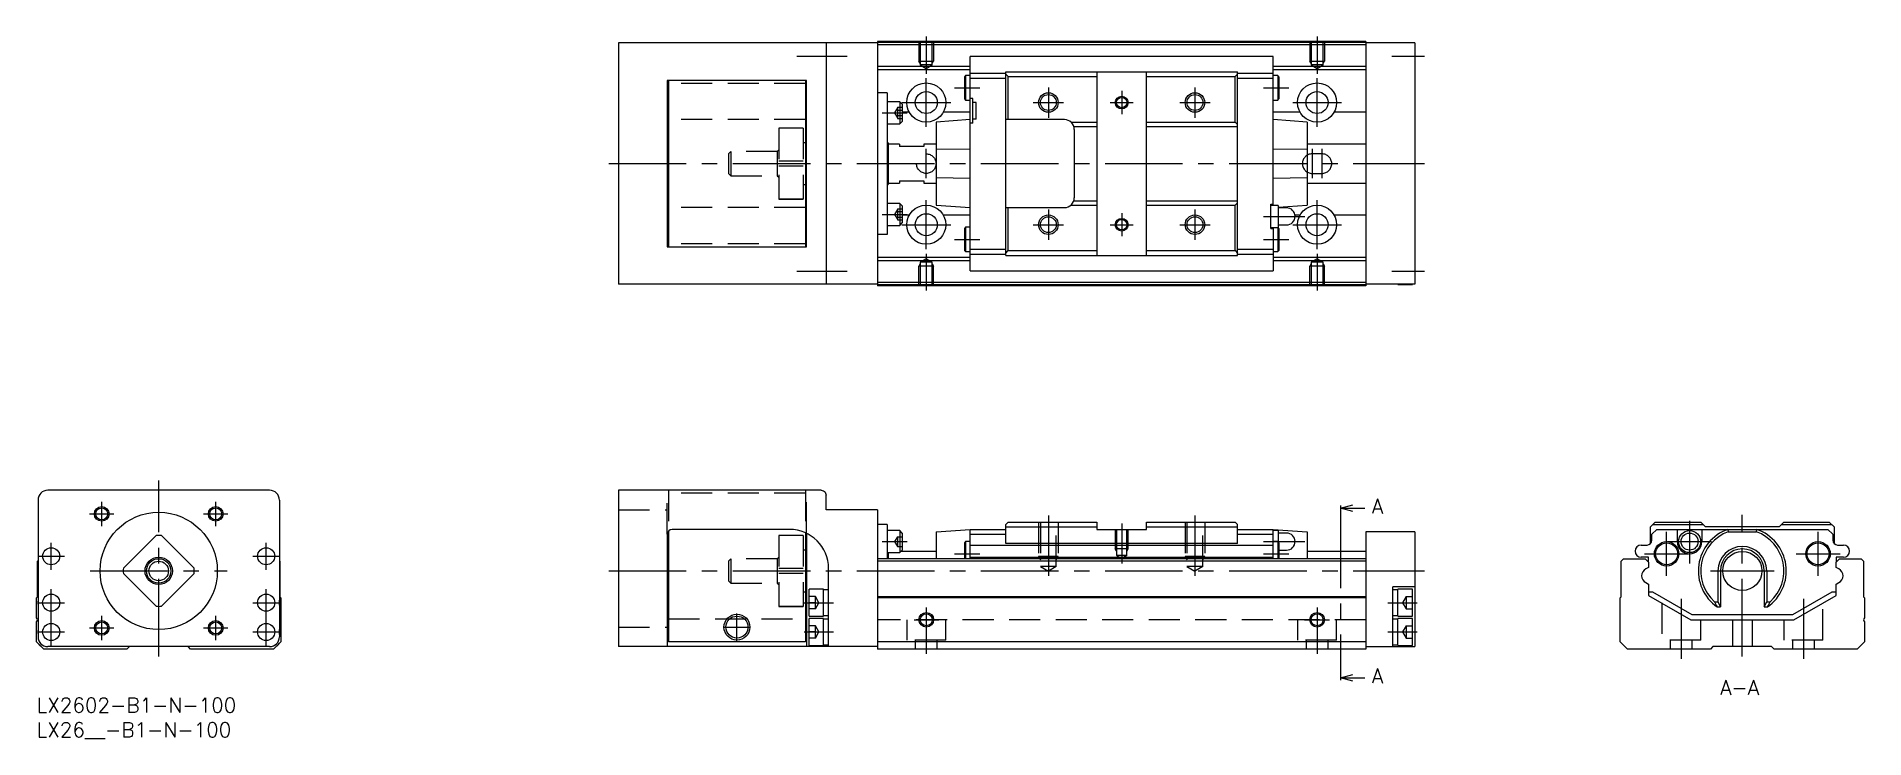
# Model space of a CAD drawing. Extents: x 0 to 374, y -8 to 135.
import ezdxf

# ---------------------------------------------------------------- set-up
doc = ezdxf.new("R2010")
doc.units = 0
doc.header["$LTSCALE"] = 0.5
doc.linetypes.add('CENTER', pattern=[50.8, 31.75, -6.35, 6.35, -6.35])
doc.linetypes.add('DASHED', pattern=[19.05, 12.7, -6.35])
for name, color, linetype in [('MSM_CENTER', 1, 'CENTER'), ('MSM_CONTINUOUS', 7, 'CONTINUOUS'), ('MSM_DASHED', 4, 'DASHED'), ('MSM_NARROW', 5, 'CONTINUOUS'), ('MSM_PART_NUMBER', 7, 'CONTINUOUS')]:
    doc.layers.add(name, color=color, linetype=linetype)
doc.styles.get("Standard").update_dxf_attribs({"font": 'txt.shx', "height": 1, "bigfont": 'bigfont.shx'})

# ---------------------------------------------------------------- blocks, each defined once
blk = doc.blocks.new('*U2')
at = {"layer": 'MSM_PART_NUMBER'}
blk.add_text('LX2602-B1-N-100', height=3, dxfattribs=at).set_placement((0, -3))
blk = doc.blocks.new('*U3')
at = {"layer": 'MSM_PART_NUMBER'}
blk.add_text('LX26__-B1-N-100', height=3, dxfattribs=at).set_placement((0, -8))

msp = doc.modelspace()

# ---------------------------------------------------------------- linework, layer by layer
at = {"layer": 'MSM_CENTER'}
for p, q in [((182.11, 135.36), (182.11, 127.73)), ((262.11, 135.36), (262.11, 127.73)), ((155.61, 131.36), (165.91, 131.36)), ((277.41, 131.36), (284.11, 131.36)), ((182.11, 116.86), (182.11, 126.86)), ((187.91, 124.86), (193.11, 124.86)), ((207.11, 124.96), (207.11, 118.76)), ((222.11, 124.23), (222.11, 119.5)), ((237.11, 124.96), (237.11, 118.76)), ((251.11, 124.86), (256.31, 124.86)), ((262.11, 116.86), (262.11, 126.86)), ((173.11, 119.76), (178.21, 119.76)), ((177.11, 121.86), (187.11, 121.86)), ((204.01, 121.86), (210.21, 121.86)), ((219.74, 121.86), (224.47, 121.86)), ((234.01, 121.86), (240.21, 121.86)), ((257.11, 121.86), (267.11, 121.86)), ((182.11, 106.36), (182.11, 112.36)), ((261.11, 112.36), (261.11, 106.36)), ((263.11, 112.36), (263.11, 106.36)), ((117.11, 109.36), (284.11, 109.36)), ((182.11, 91.86), (182.11, 101.86)), ((262.11, 91.86), (262.11, 101.86)), ((173.11, 98.97), (178.21, 98.97)), ((207.11, 99.96), (207.11, 93.76)), ((222.11, 99.23), (222.11, 94.5)), ((237.11, 99.96), (237.11, 93.76)), ((251.11, 98.56), (259.61, 98.56)), ((177.11, 96.86), (187.11, 96.86)), ((187.91, 93.86), (193.11, 93.86)), ((204.01, 96.86), (210.21, 96.86)), ((219.74, 96.86), (224.47, 96.86)), ((234.01, 96.86), (240.21, 96.86)), ((251.11, 93.86), (256.31, 93.86)), ((257.11, 96.86), (267.11, 96.86)), ((182.11, 90.87), (182.11, 83.36)), ((262.11, 90.87), (262.11, 83.36)), ((155.61, 87.36), (165.91, 87.36)), ((277.41, 87.36), (284.11, 87.36)), ((25, 8.5), (25, 44.5)), ((10.83, 37.67), (15.83, 37.67)), ((13.33, 35.17), (13.33, 40.17)), ((34.17, 37.67), (39.17, 37.67)), ((36.67, 35.17), (36.67, 40.17)), ((266.91, 38.36), (266.91, 4.63)), ((349.15, 8.5), (349.15, 37.5)), ((207.11, 37.35), (207.11, 24.96)), ((222.11, 35.7), (222.11, 27.54)), ((237.11, 37.35), (237.11, 24.96)), ((333.65, 25), (333.65, 34)), ((338.35, 36.25), (338.35, 27.5)), ((364.65, 25), (364.65, 34)), ((3, 26.25), (3, 31.75)), ((47, 26.25), (47, 31.75)), ((173.11, 32), (178.21, 32)), ((251.11, 32), (259.61, 32)), ((333.85, 32), (342.85, 32)), ((0.25, 29), (5.75, 29)), ((44.25, 29), (49.75, 29)), ((187.91, 29.5), (193.11, 29.5)), ((251.11, 29.5), (256.31, 29.5)), ((329.15, 29.5), (338.15, 29.5)), ((360.15, 29.5), (369.15, 29.5)), ((11, 26), (39, 26)), ((117.11, 26), (284.11, 26)), ((342.65, 26), (355.65, 26)), ((0.25, 19.5), (5.75, 19.5)), ((3, 10.75), (3, 22.25)), ((44.25, 19.5), (49.75, 19.5)), ((47, 10.75), (47, 22.25)), ((157.11, 19.5), (163.11, 19.5)), ((276.61, 19.5), (282.61, 19.5)), ((336.65, 20.29), (336.65, 8)), ((361.65, 20.29), (361.65, 8)), ((13.33, 11.83), (13.33, 16.83)), ((36.67, 11.83), (36.67, 16.83)), ((143.36, 11.72), (143.36, 17.28)), ((179.61, 16), (184.68, 16)), ((182.11, 18.5), (182.11, 9)), ((259.53, 16), (264.68, 16)), ((262.11, 18.5), (262.11, 9)), ((0.25, 13.5), (5.75, 13.5)), ((10.83, 14.33), (15.83, 14.33)), ((34.17, 14.33), (39.17, 14.33)), ((44.25, 13.5), (49.75, 13.5)), ((140.57, 14.5), (146.14, 14.5)), ((157.11, 13.5), (163.11, 13.5)), ((276.61, 13.5), (282.61, 13.5))]:
    msp.add_line(p, q, dxfattribs=at)
at = {"layer": 'MSM_CONTINUOUS'}
for p, q in [((119.11, 134.06), (119.11, 84.66)), ((172.11, 134.06), (119.11, 134.06)), ((161.61, 134.06), (161.61, 84.66)), ((272.11, 134.36), (172.11, 134.36)), ((172.11, 134.36), (172.11, 84.36)), ((272.11, 134.16), (172.11, 134.16)), ((272.11, 133.66), (172.11, 133.66)), ((253.11, 131.31), (191.11, 131.31)), ((191.11, 87.41), (191.11, 131.31)), ((253.11, 100.81), (253.11, 131.31)), ((272.11, 134.36), (272.11, 84.36)), ((282.11, 134.06), (272.11, 134.06)), ((278.61, 134.06), (278.61, 134.11)), ((281.61, 134.11), (278.61, 134.11)), ((281.61, 134.06), (281.61, 134.11)), ((282.11, 134.06), (282.11, 84.66)), ((191.11, 129.26), (172.11, 129.26)), ((191.11, 128.56), (172.11, 128.56)), ((190.16, 127.36), (189.91, 127.11)), ((191.11, 127.36), (190.16, 127.36)), ((190.16, 127.36), (190.16, 122.36)), ((191.11, 127.86), (198.41, 127.86)), ((198.41, 128.16), (245.81, 128.16)), ((198.41, 90.56), (198.41, 128.16)), ((198.91, 127.16), (198.41, 127.66)), ((217.01, 128.16), (217.01, 90.56)), ((227.21, 90.56), (227.21, 128.16)), ((245.81, 127.66), (245.31, 127.16)), ((245.81, 90.56), (245.81, 128.16)), ((245.81, 127.86), (253.11, 127.86)), ((272.11, 129.26), (253.11, 129.26)), ((272.11, 128.56), (253.11, 128.56)), ((254.06, 127.36), (253.11, 127.36)), ((254.06, 127.36), (254.06, 122.36)), ((254.31, 127.11), (254.06, 127.36)), ((129.11, 126.36), (129.11, 92.36)), ((157.61, 126.36), (129.11, 126.36)), ((129.11, 125.76), (129.36, 125.76)), ((129.36, 126.36), (129.36, 92.36)), ((157.36, 126.36), (157.36, 92.36)), ((157.36, 125.76), (157.61, 125.76)), ((157.61, 92.36), (157.61, 126.36)), ((174.11, 123.86), (172.11, 123.86)), ((174.11, 123.86), (174.11, 94.86)), ((189.91, 127.11), (189.91, 122.61)), ((191.11, 126.86), (198.41, 126.86)), ((198.91, 127.16), (217.01, 127.16)), ((198.91, 118.36), (198.91, 127.16)), ((227.21, 127.16), (245.31, 127.16)), ((245.31, 117.86), (245.31, 127.16)), ((245.81, 126.86), (253.11, 126.86)), ((254.31, 127.11), (254.31, 122.61)), ((176.71, 122.01), (174.11, 122.01)), ((176.71, 122.01), (176.71, 117.51)), ((177.21, 121.51), (176.71, 122.01)), ((177.21, 121.51), (177.21, 118.01)), ((178.62, 119.9), (177.21, 119.9)), ((191.11, 119.9), (185.59, 119.9)), ((189.91, 122.61), (190.16, 122.36)), ((190.16, 122.36), (191.11, 122.36)), ((191.61, 122.66), (191.11, 122.66)), ((191.61, 117.66), (191.61, 122.66)), ((192.31, 121.86), (191.61, 121.86)), ((192.31, 118.46), (192.31, 121.86)), ((253.11, 122.36), (254.06, 122.36)), ((258.62, 119.9), (253.11, 119.9)), ((254.06, 122.36), (254.31, 122.61)), ((272.11, 119.9), (265.59, 119.9)), ((129.36, 118.36), (129.11, 118.36)), ((157.61, 118.36), (157.36, 118.36)), ((174.11, 117.51), (176.71, 117.51)), ((176.71, 117.51), (177.21, 118.01)), ((191.11, 118.36), (184.11, 117.86)), ((184.11, 117.86), (184.11, 100.86)), ((191.61, 117.66), (191.11, 117.66)), ((192.31, 118.46), (191.61, 118.46)), ((210.41, 118.36), (198.41, 118.36)), ((211.73, 117.86), (217.01, 117.86)), ((212.31, 116.96), (217.01, 116.96)), ((212.41, 116.36), (212.41, 102.36)), ((227.21, 117.86), (245.31, 117.86)), ((227.21, 116.96), (245.81, 116.96)), ((245.31, 117.86), (245.81, 117.36)), ((260.11, 117.86), (253.11, 118.36)), ((260.11, 117.86), (260.11, 100.86)), ((157.61, 113.61), (157.36, 113.61)), ((174.31, 113.61), (174.11, 113.61)), ((174.31, 113.61), (174.31, 105.11)), ((176.61, 113.36), (174.31, 113.36)), ((176.61, 113.36), (176.61, 112.86)), ((181.61, 112.86), (176.61, 112.86)), ((181.61, 113.36), (181.61, 112.86)), ((184.11, 113.36), (181.61, 113.36)), ((191.11, 112.32), (184.11, 112.24)), ((260.11, 112.24), (253.11, 112.32)), ((272.11, 113.36), (260.11, 113.36)), ((157.36, 105.11), (157.61, 105.11)), ((174.11, 105.11), (174.31, 105.11)), ((174.31, 105.36), (176.61, 105.36)), ((176.61, 105.86), (181.61, 105.86)), ((176.61, 105.86), (176.61, 105.36)), ((181.61, 105.86), (181.61, 105.36)), ((181.61, 105.36), (184.11, 105.36)), ((184.11, 106.49), (191.11, 106.41)), ((253.11, 106.41), (260.11, 106.49)), ((260.11, 105.36), (272.11, 105.36)), ((176.71, 101.22), (174.11, 101.22)), ((176.71, 101.22), (176.71, 96.72)), ((177.21, 100.72), (176.71, 101.22)), ((212.31, 101.76), (217.01, 101.76)), ((227.21, 101.76), (245.81, 101.76)), ((245.81, 101.36), (245.31, 100.86)), ((252.61, 101.06), (253.11, 101.06)), ((252.61, 96.06), (252.61, 101.06)), ((129.36, 100.36), (129.11, 100.36)), ((157.61, 100.36), (157.36, 100.36)), ((177.21, 100.72), (177.21, 97.22)), ((178.62, 98.82), (177.21, 98.82)), ((184.11, 100.86), (191.11, 100.36)), ((191.11, 98.82), (185.59, 98.82)), ((198.41, 100.36), (210.41, 100.36)), ((198.91, 91.56), (198.91, 100.36)), ((211.73, 100.86), (217.01, 100.86)), ((227.21, 100.86), (245.31, 100.86)), ((245.31, 91.56), (245.31, 100.86)), ((254.11, 100.81), (252.61, 100.81)), ((254.11, 100.43), (260.11, 100.86)), ((254.11, 100.81), (254.11, 96.31)), ((255.86, 100.31), (254.11, 100.31)), ((258.62, 98.82), (257.59, 98.82)), ((272.11, 98.82), (265.59, 98.82)), ((174.11, 94.86), (172.11, 94.86)), ((174.11, 96.72), (176.71, 96.72)), ((176.71, 96.72), (177.21, 97.22)), ((190.16, 96.36), (189.91, 96.11)), ((189.91, 96.11), (189.91, 91.61)), ((190.16, 96.36), (190.16, 91.36)), ((191.11, 96.36), (190.16, 96.36)), ((252.61, 96.31), (254.11, 96.31)), ((252.61, 96.06), (253.11, 96.06)), ((253.11, 96.31), (253.11, 87.41)), ((254.06, 96.31), (254.06, 91.36)), ((254.11, 96.81), (255.86, 96.81)), ((254.31, 96.11), (254.11, 96.31)), ((254.31, 96.11), (254.31, 91.61)), ((129.11, 92.96), (129.36, 92.96)), ((129.11, 92.36), (157.61, 92.36)), ((157.36, 92.96), (157.61, 92.96)), ((191.11, 90.16), (172.11, 90.16)), ((189.91, 91.61), (190.16, 91.36)), ((190.16, 91.36), (191.11, 91.36)), ((191.11, 91.86), (198.41, 91.86)), ((191.11, 90.86), (198.41, 90.86)), ((198.41, 91.06), (198.91, 91.56)), ((198.41, 90.56), (245.81, 90.56)), ((198.91, 91.56), (217.01, 91.56)), ((227.21, 91.56), (245.31, 91.56)), ((245.31, 91.56), (245.81, 91.06)), ((245.81, 91.86), (253.11, 91.86)), ((245.81, 90.86), (253.11, 90.86)), ((253.11, 91.36), (254.06, 91.36)), ((272.11, 90.16), (253.11, 90.16)), ((254.06, 91.36), (254.31, 91.61)), ((191.11, 89.46), (172.11, 89.46)), ((191.11, 87.41), (253.11, 87.41)), ((272.11, 89.46), (253.11, 89.46)), ((172.11, 84.66), (119.11, 84.66)), ((272.11, 85.06), (172.11, 85.06)), ((272.11, 84.56), (172.11, 84.56)), ((272.11, 84.36), (172.11, 84.36)), ((282.11, 84.66), (272.11, 84.66)), ((278.61, 84.61), (278.61, 84.66)), ((278.61, 84.61), (281.61, 84.61)), ((281.61, 84.61), (281.61, 84.66)), ((47.7, 42.5), (2.3, 42.5)), ((119.11, 42.5), (119.11, 10.5)), ((160.61, 42.5), (119.11, 42.5)), ((160.61, 42.5), (160.61, 42.5)), ((160.61, 42.5), (160.82, 42.48)), ((160.82, 42.48), (161.06, 42.39)), ((161.06, 42.39), (161.28, 42.24)), ((161.28, 42.24), (161.41, 42.09)), ((161.41, 42.09), (161.52, 41.9)), ((161.52, 41.9), (161.58, 41.72)), ((161.58, 41.72), (161.61, 41.5)), ((161.61, 38.5), (161.61, 41.5)), ((0.3, 40.5), (0.3, 12.5)), ((49.7, 40.5), (49.7, 12.5)), ((172.11, 38.5), (161.61, 38.5)), ((172.11, 38.5), (172.11, 10)), ((266.91, 38.86), (269.41, 39.53)), ((266.91, 39.36), (266.91, 38.36)), ((269.41, 38.19), (266.91, 38.86)), ((266.91, 38.86), (271.91, 38.86)), ((129.36, 34.16), (129.36, 11.5)), ((154.11, 34.5), (130.11, 34.5)), ((157.36, 33.81), (157.36, 11.5)), ((157.61, 33.69), (157.61, 16.2)), ((174.11, 35.5), (172.11, 35.5)), ((174.11, 35.5), (174.11, 28.5)), ((176.71, 34.25), (174.11, 34.25)), ((177.21, 33.75), (176.71, 34.25)), ((176.71, 34.25), (176.71, 29.75)), ((177.21, 33.75), (177.21, 30.25)), ((184.11, 34), (191.11, 34.5)), ((184.11, 34), (184.11, 28.5)), ((191.11, 28.5), (191.11, 34.5)), ((191.11, 34.5), (198.41, 34.5)), ((198.41, 35.5), (198.91, 36)), ((198.41, 31.59), (198.41, 35.5)), ((198.41, 35), (217.01, 35)), ((198.91, 36), (217.01, 36)), ((217.01, 36), (217.01, 34.5)), ((217.01, 34.5), (227.21, 34.5)), ((227.21, 34.5), (227.21, 36)), ((227.21, 36), (245.31, 36)), ((227.21, 35), (245.81, 35)), ((245.31, 36), (245.81, 35.5)), ((245.81, 31.59), (245.81, 35.5)), ((245.81, 34.5), (253.11, 34.5)), ((253.11, 34.5), (260.11, 34)), ((253.11, 28.5), (253.11, 34.5)), ((254.11, 34.25), (253.11, 34.25)), ((254.11, 34.25), (254.11, 31.95)), ((255.86, 33.75), (254.11, 33.75)), ((260.11, 34), (260.11, 28.5)), ((282.11, 34), (272.11, 34)), ((272.11, 34), (272.11, 10)), ((282.11, 34), (282.11, 10.5)), ((331.34, 36), (330.34, 35)), ((330.34, 31.59), (330.34, 35)), ((330.65, 33.5), (331.65, 34.5)), ((330.84, 35.5), (341.15, 35.5)), ((331.34, 36), (340.65, 36)), ((331.65, 34.5), (366.65, 34.5)), ((335.85, 32), (335.85, 34.5)), ((341.55, 35.1), (340.65, 36)), ((340.85, 34.5), (340.85, 32)), ((341.55, 35.1), (356.75, 35.1)), ((346.19, 34.5), (346.27, 34)), ((346.27, 34), (352.02, 34)), ((352.02, 34), (352.1, 34.5)), ((357.65, 36), (356.75, 35.1)), ((357.15, 35.5), (367.44, 35.5)), ((357.65, 36), (366.94, 36)), ((366.65, 34.5), (367.65, 33.5)), ((367.94, 35), (366.94, 36)), ((367.94, 35), (367.94, 31.59)), ((24.45, 33.23), (17.77, 26.55)), ((32.23, 26.55), (25.55, 33.23)), ((129.11, 33.5), (129.11, 10.5)), ((157.61, 30.25), (157.36, 30.25)), ((176.71, 29.75), (177.21, 30.25)), ((184.11, 30), (176.96, 30)), ((190.16, 32), (189.91, 31.75)), ((189.91, 31.75), (189.91, 28.5)), ((191.11, 32), (190.16, 32)), ((190.16, 32), (190.16, 28.5)), ((191.11, 33.5), (198.41, 33.5)), ((191.11, 31.3), (253.11, 31.3)), ((245.81, 31.59), (198.41, 31.59)), ((245.81, 33.5), (253.11, 33.5)), ((254.06, 32), (253.11, 32)), ((254.31, 31.75), (254.06, 32)), ((254.06, 32), (254.06, 28.5)), ((254.31, 31.75), (254.31, 28.5)), ((254.31, 30.25), (255.86, 30.25)), ((272.11, 30), (260.11, 30)), ((328.45, 31.3), (329.65, 31.3)), ((330.65, 32.3), (330.65, 33.5)), ((367.65, 33.5), (367.65, 32.3)), ((368.65, 31.3), (369.85, 31.3)), ((0.2, 28), (0.3, 28.1)), ((0.2, 20.7), (0.2, 28)), ((49.7, 28.1), (49.8, 28)), ((49.8, 28), (49.8, 20.7)), ((162.11, 10.5), (162.11, 26.5)), ((272.11, 28.5), (172.11, 28.5)), ((272.11, 28), (172.11, 28)), ((174.11, 29.75), (176.71, 29.75)), ((174.31, 29.75), (174.31, 28.5)), ((191.11, 28.8), (253.11, 28.8)), ((324.35, 28), (324.85, 28.5)), ((324.35, 20.7), (324.35, 28)), ((324.85, 28.5), (329.25, 28.5)), ((329.95, 28.8), (328.45, 28.8)), ((329.25, 28.5), (329.95, 27.8)), ((329.95, 26.72), (329.39, 26.4)), ((329.95, 27.8), (329.95, 28.8)), ((329.95, 27.8), (329.95, 26.72)), ((368.35, 28.8), (368.35, 27.8)), ((369.85, 28.8), (368.35, 28.8)), ((368.35, 27.8), (369.05, 28.5)), ((368.35, 26.72), (368.35, 27.8)), ((368.91, 26.4), (368.35, 26.72)), ((369.05, 28.5), (373.45, 28.5)), ((373.45, 28.5), (373.95, 28)), ((373.95, 28), (373.95, 20.7)), ((17.77, 25.45), (24.45, 18.77)), ((25.55, 18.77), (32.23, 25.45)), ((277.61, 10.5), (277.61, 22.75)), ((282.11, 22.75), (277.61, 22.75)), ((329.39, 23.6), (329.95, 23.28)), ((329.95, 23.28), (329.95, 21)), ((344.15, 26), (344.15, 19.68)), ((344.65, 26), (344.65, 18.62)), ((353.65, 26), (353.65, 18.62)), ((354.15, 26), (354.15, 19.68)), ((368.35, 23.28), (368.91, 23.6)), ((368.35, 21), (368.35, 23.28)), ((0, 20.5), (0.2, 20.7)), ((0, 16.4), (0, 20.5)), ((49.8, 20.7), (50, 20.5)), ((50, 20.5), (50, 11.5)), ((157.36, 21.75), (157.61, 21.75)), ((158.11, 16.75), (158.11, 22.25)), ((161.11, 22.25), (158.11, 22.25)), ((161.11, 16.75), (161.11, 22.25)), ((162.11, 22.1), (161.11, 22.1)), ((272.11, 20.7), (172.11, 20.7)), ((272.11, 20.5), (172.11, 20.5)), ((278.61, 22.1), (277.61, 22.1)), ((278.61, 16.75), (278.61, 22.25)), ((281.61, 22.25), (278.61, 22.25)), ((281.61, 16.75), (281.61, 22.25)), ((324.15, 20.5), (324.35, 20.7)), ((324.15, 11.5), (324.15, 20.5)), ((330.8, 21.66), (329.95, 21.66)), ((329.95, 21), (338.61, 16)), ((338.87, 17), (330.8, 21.66)), ((343.46, 19.68), (344.15, 19.68)), ((344.15, 19.68), (344.65, 18.62)), ((353.65, 18.62), (354.15, 19.68)), ((354.15, 19.68), (354.83, 19.68)), ((367.5, 21.66), (359.42, 17)), ((359.68, 16), (368.35, 21)), ((368.35, 21.66), (367.5, 21.66)), ((373.95, 20.7), (374.15, 20.5)), ((374.15, 20.5), (374.15, 16.4)), ((0, 11.5), (0, 15.6)), ((129.11, 16.2), (129.36, 16.2)), ((157.36, 16.2), (157.61, 16.2)), ((158.11, 16.75), (161.11, 16.75)), ((158.11, 10.75), (158.11, 16.25)), ((161.11, 16.25), (158.11, 16.25)), ((161.11, 16.9), (162.11, 16.9)), ((161.11, 10.75), (161.11, 16.25)), ((162.11, 16.1), (161.11, 16.1)), ((277.61, 16.9), (278.61, 16.9)), ((278.61, 16.1), (277.61, 16.1)), ((278.61, 16.75), (281.61, 16.75)), ((278.61, 10.75), (278.61, 16.25)), ((281.61, 16.25), (278.61, 16.25)), ((281.61, 10.75), (281.61, 16.25)), ((338.61, 16), (359.68, 16)), ((359.42, 17), (338.87, 17)), ((343.99, 18.62), (344.65, 18.62)), ((353.65, 18.62), (354.3, 18.62)), ((374.15, 15.6), (374.15, 11.5)), ((1.5, 10), (0, 11.5)), ((50, 11.5), (48.5, 10)), ((157.36, 11.5), (129.36, 11.5)), ((272.11, 11.5), (172.11, 11.5)), ((325.65, 10), (324.15, 11.5)), ((374.15, 11.5), (372.65, 10)), ((18.5, 10), (1.5, 10)), ((47.7, 10.5), (2.3, 10.5)), ((19, 10.5), (18.5, 10)), ((31.52, 10), (31.02, 10.5)), ((48.5, 10), (31.52, 10)), ((172.11, 10.5), (119.11, 10.5)), ((158.11, 10.75), (161.11, 10.75)), ((161.11, 10.9), (162.11, 10.9)), ((272.11, 10), (172.11, 10)), ((272.11, 10.5), (282.11, 10.5)), ((277.61, 10.9), (278.61, 10.9)), ((278.61, 10.75), (281.61, 10.75)), ((342.63, 10), (325.65, 10)), ((343.13, 10.5), (342.63, 10)), ((355.15, 10.5), (343.13, 10.5)), ((355.65, 10), (355.15, 10.5)), ((372.65, 10), (355.65, 10)), ((266.91, 4.13), (269.41, 4.8)), ((266.91, 4.63), (266.91, 3.63)), ((269.41, 3.46), (266.91, 4.13)), ((266.91, 4.13), (271.91, 4.13))]:
    msp.add_line(p, q, dxfattribs=at)
for centre, radius in [((182.11, 121.86), 4), ((182.11, 121.86), 2.25), ((207.11, 121.86), 1.62), ((237.11, 121.86), 1.62), ((262.11, 121.86), 4), ((262.11, 121.86), 2.25), ((222.11, 121.86), 1.06), ((182.11, 96.86), 4), ((182.11, 96.86), 2.25), ((207.11, 96.86), 1.62), ((222.11, 96.86), 1.06), ((237.11, 96.86), 1.62), ((262.11, 96.86), 4), ((262.11, 96.86), 2.25), ((13.33, 37.67), 1.23), ((25, 26), 12), ((36.67, 37.67), 1.23), ((338.35, 32), 2.25), ((338.35, 32), 1.75), ((3, 29), 1.75), ((47, 29), 1.75), ((333.65, 29.5), 2.5), ((333.65, 29.5), 2.25), ((349.15, 26), 4), ((364.65, 29.5), 2.5), ((364.65, 29.5), 2.25), ((25, 26), 2.8), ((25, 26), 2.5), ((25, 26), 2), ((3, 19.5), 1.75), ((47, 19.5), 1.75), ((3, 13.5), 1.75), ((13.33, 14.33), 1.23), ((36.67, 14.33), 1.23), ((47, 13.5), 1.75), ((143.36, 14.5), 2.65), ((143.36, 14.5), 2.25), ((182.11, 16), 1.23), ((262.11, 16), 1.23)]:
    msp.add_circle(centre, radius, dxfattribs=at)
for centre, radius, start, end in [((210.41, 116.36), 2, 0, 90), ((210.41, 102.36), 2, 270, 0), ((255.86, 98.56), 1.75, 270, 90), ((2.3, 40.5), 2, 90, 180), ((47.7, 40.5), 2, 0, 90), ((130.11, 33.5), 1, 90, 180), ((154.11, 26.5), 8, 0, 90), ((255.86, 32), 1.75, 270, 90), ((349.15, 26), 9, 109.1881, 235.0848), ((349.15, 26), 8.5, 109.7499, 228.0214), ((349.15, 26), 8.5, 311.9786, 70.2501), ((349.15, 26), 9, 304.9152, 70.8119), ((25, 26), 7.25, 85.6572, 94.3428), ((328.45, 30.05), 1.25, 90, 270), ((329.65, 32.3), 1, 270, 0), ((338.35, 32), 2.5, 180, 0), ((349.15, 26), 5, 0, 180), ((349.15, 26), 4.5, 0, 180), ((368.65, 32.3), 1, 180, 270), ((369.85, 30.05), 1.25, 270, 90), ((25, 26), 7.25, 175.6572, 184.3428), ((25, 26), 7.25, 355.6572, 4.3428), ((330.26, 24.88), 1.75, 120.0001, 176.2321), ((368.03, 24.88), 1.75, 3.7679, 59.9999), ((330.26, 25.12), 1.75, 183.7679, 239.9999), ((368.03, 25.12), 1.75, 300.0001, 356.2321), ((3, 19.5), 2.75, 169.0575, 190.9425), ((25, 26), 7.25, 265.6572, 274.3428), ((47, 19.5), 2.75, 349.0575, 10.9425), ((353.5, 24.07), 10.96, 203.6059, 209.8183), ((344.62, 24.16), 11.15, 330.2349, 336.3409), ((-0.3, 16), 0.5, 306.8761, 53.1239), ((374.45, 16), 0.5, 126.8761, 233.1239), ((3, 13.5), 2.75, 169.0575, 190.9425), ((2.3, 12.5), 2, 180, 270), ((47.7, 12.5), 2, 270, 0), ((47, 13.5), 2.75, 349.0575, 10.9425), ((1.3, 11.5), 1, 201.8195, 248.1805), ((48.7, 11.5), 1, 291.8106, 338.1894)]:
    msp.add_arc(centre, radius, start, end, dxfattribs=at)
at = {"layer": 'MSM_DASHED'}
for p, q in [((180.61, 134.36), (180.61, 130.36)), ((180.88, 134.36), (180.88, 129.56)), ((183.34, 129.56), (183.34, 134.36)), ((183.61, 134.36), (183.61, 130.36)), ((260.61, 134.36), (260.61, 130.36)), ((260.88, 134.36), (260.88, 129.56)), ((263.34, 129.56), (263.34, 134.36)), ((263.61, 134.36), (263.61, 130.36)), ((180.61, 130.36), (183.61, 130.36)), ((180.88, 129.89), (180.61, 130.36)), ((180.88, 129.56), (182.11, 128.85)), ((183.34, 129.56), (180.88, 129.56)), ((182.11, 128.85), (183.34, 129.56)), ((183.34, 129.89), (183.61, 130.36)), ((260.61, 130.36), (263.61, 130.36)), ((260.88, 129.89), (260.61, 130.36)), ((260.88, 129.56), (262.11, 128.85)), ((263.34, 129.56), (260.88, 129.56)), ((262.11, 128.85), (263.34, 129.56)), ((263.34, 129.89), (263.61, 130.36)), ((157.36, 125.76), (129.36, 125.76)), ((176.21, 120.76), (175.63, 119.76)), ((175.63, 119.76), (176.21, 118.76)), ((176.21, 120.91), (177.21, 120.91)), ((176.21, 120.91), (176.21, 118.6)), ((176.21, 120.33), (177.21, 120.33)), ((157.36, 118.36), (129.36, 118.36)), ((151.91, 116.61), (151.91, 102.11)), ((156.91, 116.61), (151.91, 116.61)), ((156.91, 116.59), (151.91, 116.59)), ((156.91, 116.61), (156.91, 102.11)), ((176.21, 119.18), (177.21, 119.18)), ((176.21, 118.6), (177.21, 118.6)), ((157.36, 113.61), (156.91, 113.61)), ((142.11, 111.86), (141.61, 111.36)), ((141.61, 111.36), (141.61, 107.36)), ((142.11, 111.86), (142.11, 106.86)), ((151.61, 111.86), (142.11, 111.86)), ((151.91, 112.16), (151.61, 111.86)), ((151.61, 111.86), (151.61, 106.86)), ((151.91, 109.91), (156.91, 109.91)), ((156.91, 108.81), (151.91, 108.81)), ((263.11, 111.36), (261.11, 111.36)), ((141.61, 107.36), (142.11, 106.86)), ((142.11, 106.86), (151.61, 106.86)), ((151.61, 106.86), (151.91, 106.56)), ((156.91, 105.11), (157.36, 105.11)), ((261.11, 107.36), (263.11, 107.36)), ((151.91, 102.13), (156.91, 102.13)), ((151.91, 102.11), (156.91, 102.11)), ((157.36, 100.36), (129.36, 100.36)), ((176.21, 99.97), (175.63, 98.97)), ((175.63, 98.97), (176.21, 97.97)), ((176.21, 100.13), (177.21, 100.13)), ((176.21, 100.13), (176.21, 97.82)), ((176.21, 99.55), (177.21, 99.55)), ((176.21, 98.39), (177.21, 98.39)), ((176.21, 97.82), (177.21, 97.82)), ((157.36, 92.96), (129.36, 92.96)), ((182.11, 89.87), (180.88, 89.16)), ((183.34, 89.16), (182.11, 89.87)), ((262.11, 89.87), (260.88, 89.16)), ((263.34, 89.16), (262.11, 89.87)), ((180.88, 88.83), (180.61, 88.36)), ((183.61, 88.36), (180.61, 88.36)), ((180.61, 84.36), (180.61, 88.36)), ((180.88, 89.16), (180.88, 84.36)), ((183.34, 89.16), (180.88, 89.16)), ((183.34, 84.36), (183.34, 89.16)), ((183.34, 88.83), (183.61, 88.36)), ((183.61, 84.36), (183.61, 88.36)), ((260.88, 88.83), (260.61, 88.36)), ((260.61, 84.36), (260.61, 88.36)), ((263.61, 88.36), (260.61, 88.36)), ((260.88, 89.16), (260.88, 84.36)), ((263.34, 89.16), (260.88, 89.16)), ((263.34, 84.36), (263.34, 89.16)), ((263.34, 88.83), (263.61, 88.36)), ((263.61, 84.36), (263.61, 88.36)), ((129.11, 33.5), (129.11, 42.5)), ((129.36, 42.5), (129.36, 34.16)), ((157.36, 41.9), (129.36, 41.9)), ((157.36, 42.5), (157.36, 33.81)), ((157.61, 33.69), (157.61, 42.5)), ((119.11, 38.5), (129.11, 38.5)), ((205.11, 36), (205.11, 29)), ((205.48, 36), (205.48, 26.9)), ((208.73, 26.9), (208.73, 36)), ((209.11, 36), (209.11, 29)), ((220.81, 34.5), (220.81, 30.5)), ((221.05, 34.5), (221.05, 29.15)), ((223.16, 29.15), (223.16, 34.5)), ((223.41, 30.5), (223.41, 34.5)), ((235.11, 36), (235.11, 29)), ((235.48, 36), (235.48, 26.9)), ((238.73, 26.9), (238.73, 36)), ((239.11, 36), (239.11, 29)), ((151.91, 33.25), (151.91, 18.75)), ((156.91, 33.25), (151.91, 33.25)), ((156.91, 33.23), (151.91, 33.23)), ((156.91, 33.25), (156.91, 18.75)), ((157.36, 30.25), (156.91, 30.25)), ((176.21, 33), (175.63, 32)), ((175.63, 32), (176.21, 31)), ((176.21, 33), (177.21, 33)), ((176.21, 33), (176.21, 31)), ((176.21, 32), (177.21, 32)), ((176.21, 31), (177.21, 31)), ((223.41, 30.5), (220.81, 30.5)), ((221.05, 30.05), (220.81, 30.5)), ((223.16, 30.05), (223.41, 30.5)), ((142.11, 28.5), (141.61, 28)), ((141.61, 28), (141.61, 24)), ((142.11, 28.5), (142.11, 23.5)), ((151.61, 28.5), (142.11, 28.5)), ((151.91, 28.8), (151.61, 28.5)), ((151.61, 28.5), (151.61, 23.5)), ((151.91, 26.55), (156.91, 26.55)), ((205.11, 29), (209.11, 29)), ((205.11, 29), (205.48, 28.3)), ((208.73, 26.9), (205.48, 26.9)), ((205.48, 26.9), (207.11, 25.96)), ((208.73, 26.9), (207.11, 25.96)), ((208.73, 28.3), (209.11, 29)), ((223.16, 29.15), (221.05, 29.15)), ((221.05, 29.15), (222.11, 28.54)), ((223.16, 29.15), (222.11, 28.54)), ((235.11, 29), (239.11, 29)), ((235.11, 29), (235.48, 28.3)), ((238.73, 26.9), (235.48, 26.9)), ((235.48, 26.9), (237.11, 25.96)), ((238.73, 26.9), (237.11, 25.96)), ((238.73, 28.3), (239.11, 29)), ((141.61, 24), (142.11, 23.5)), ((142.11, 23.5), (151.61, 23.5)), ((151.61, 23.5), (151.91, 23.2)), ((156.91, 25.45), (151.91, 25.45)), ((151.91, 18.77), (156.91, 18.77)), ((151.91, 18.75), (156.91, 18.75)), ((156.91, 21.75), (157.36, 21.75)), ((159.41, 20.75), (158.11, 20.75)), ((159.41, 19.5), (158.11, 19.5)), ((159.41, 18.25), (159.41, 20.75)), ((160.13, 19.5), (159.41, 20.75)), ((159.41, 18.25), (160.13, 19.5)), ((280.31, 20.75), (279.58, 19.5)), ((279.58, 19.5), (280.31, 18.25)), ((280.31, 20.75), (281.61, 20.75)), ((280.31, 20.75), (280.31, 18.25)), ((280.31, 19.5), (281.61, 19.5)), ((332.65, 19.44), (332.65, 11.8)), ((365.65, 11.8), (365.65, 19.44)), ((129.36, 16.2), (157.36, 16.2)), ((157.61, 16.2), (157.61, 10.5)), ((159.41, 18.25), (158.11, 18.25)), ((272.11, 16), (172.11, 16)), ((178.11, 16), (178.11, 11.8)), ((186.11, 11.8), (186.11, 16)), ((258.11, 16), (258.11, 11.8)), ((266.11, 11.8), (266.11, 16)), ((280.31, 18.25), (281.61, 18.25)), ((340.65, 11.8), (340.65, 16)), ((347.15, 16), (347.15, 10.5)), ((351.15, 16), (351.15, 10.5)), ((357.65, 16), (357.65, 11.8)), ((119.11, 14.5), (129.11, 14.5)), ((159.41, 14.75), (158.11, 14.75)), ((159.41, 13.5), (158.11, 13.5)), ((159.41, 12.25), (158.11, 12.25)), ((159.41, 12.25), (159.41, 14.75)), ((160.13, 13.5), (159.41, 14.75)), ((159.41, 12.25), (160.13, 13.5)), ((186.11, 11.8), (178.11, 11.8)), ((179.86, 11.8), (179.86, 10)), ((184.36, 10), (184.36, 11.8)), ((266.11, 11.8), (258.11, 11.8)), ((259.86, 11.8), (259.86, 10)), ((264.36, 10), (264.36, 11.8)), ((280.31, 14.75), (279.58, 13.5)), ((279.58, 13.5), (280.31, 12.25)), ((280.31, 14.75), (281.61, 14.75)), ((280.31, 14.75), (280.31, 12.25)), ((280.31, 13.5), (281.61, 13.5)), ((280.31, 12.25), (281.61, 12.25)), ((340.65, 11.8), (332.65, 11.8)), ((334.4, 11.8), (334.4, 10)), ((338.9, 10), (338.9, 11.8)), ((365.65, 11.8), (357.65, 11.8)), ((359.4, 11.8), (359.4, 10)), ((363.9, 10), (363.9, 11.8))]:
    msp.add_line(p, q, dxfattribs=at)
msp.add_circle((182.11, 109.36), 2, dxfattribs=at)
for centre, start, end in [((261.11, 109.36), 90, 270), ((263.11, 109.36), 270, 90)]:
    msp.add_arc(centre, 2, start, end, dxfattribs=at)
at = {"layer": 'MSM_NARROW'}
for centre, radius in [((207.11, 121.86), 2), ((237.11, 121.86), 2), ((222.11, 121.86), 1.3), ((207.11, 96.86), 2), ((222.11, 96.86), 1.3), ((237.11, 96.86), 2), ((13.33, 37.67), 1.5), ((36.67, 37.67), 1.5), ((13.33, 14.33), 1.5), ((36.67, 14.33), 1.5), ((182.11, 16), 1.5), ((262.11, 16), 1.5)]:
    msp.add_circle(centre, radius, dxfattribs=at)

# ---------------------------------------------------------------- block references
at = {"layer": 'MSM_CONTINUOUS'}
for name in ['*U2', '*U3']:
    msp.add_blockref(name, (0, 0), dxfattribs=at)

# ---------------------------------------------------------------- texts
at = {"layer": 'MSM_PART_NUMBER'}
for s, p in [('A', (273.32, 37.73)), ('A', (273.32, 3)), ('A-A', (344.59, 0.62))]:
    msp.add_text(s, height=3, dxfattribs=at).set_placement(p)

doc.saveas('drawing.dxf')
